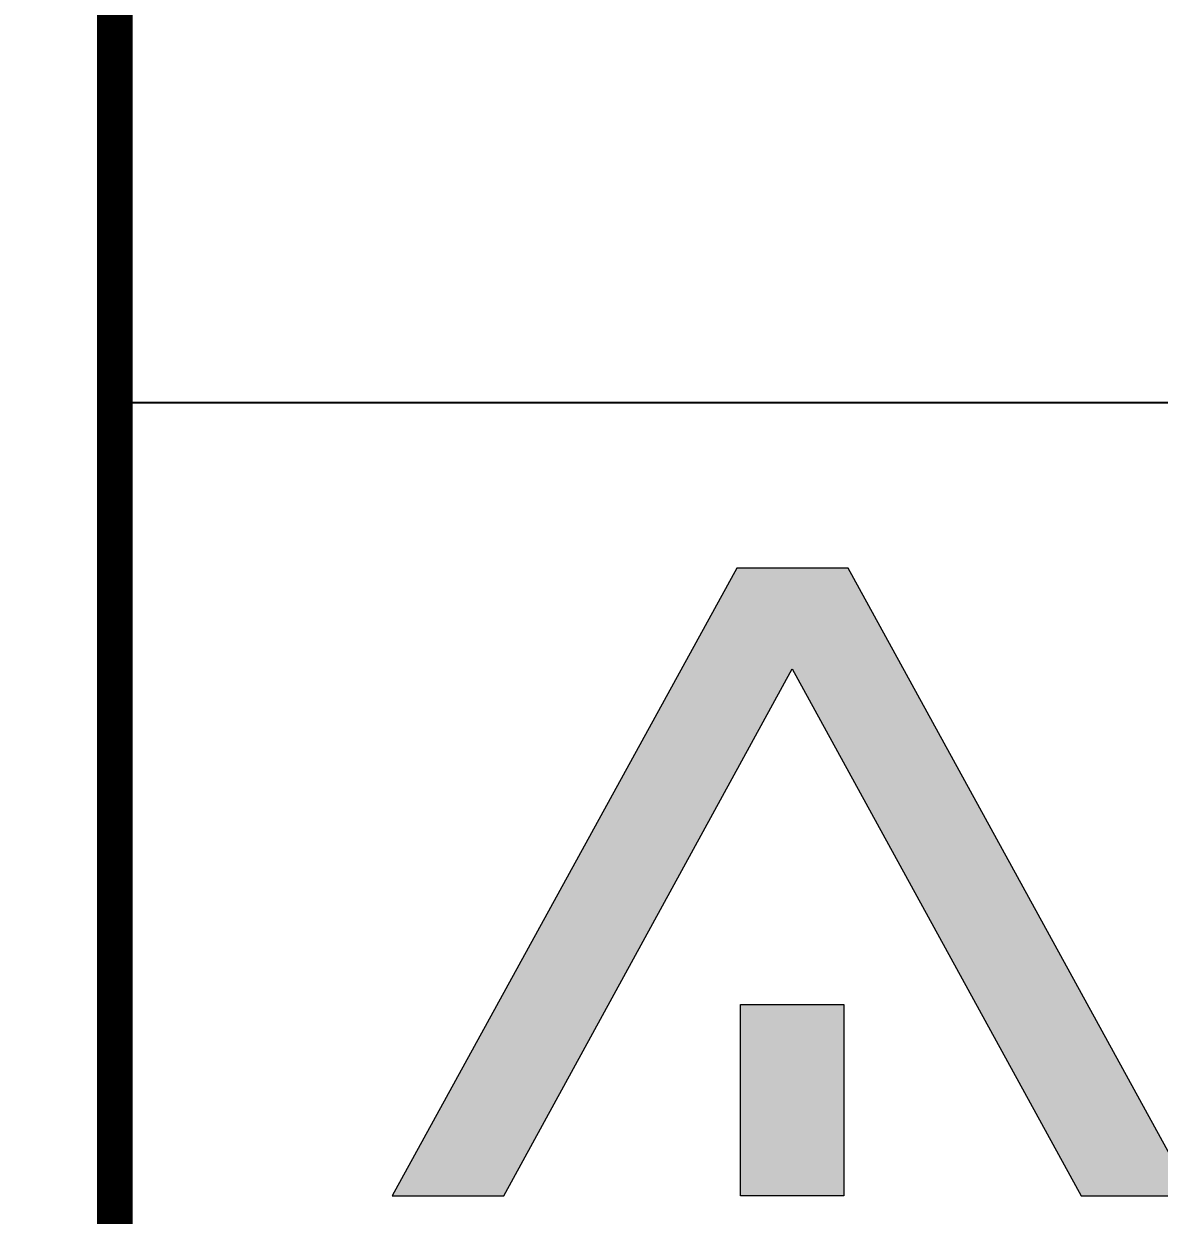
# Model space of a CAD drawing. Header units: millimetres. Extents: x 75184266 to 76346726, y -35077925 to -33679385.
# Drawn here: x 75612452 to 75628310, y -34468005 to -34451364 of the extents above; entities that cross this region are included whole.
import ezdxf

# ---------------------------------------------------------------- set-up
doc = ezdxf.new("R2010")
doc.units = ezdxf.units.MM
doc.header["$LTSCALE"] = 50
doc.header["$MEASUREMENT"] = 0
doc.header["$PDMODE"] = 1
doc.header["$PDSIZE"] = -3
doc.layers.get('0').update_dxf_attribs({"linetype": 'CONTINUOUS'})
doc.layers.get('Defpoints').update_dxf_attribs({"color": 51, "linetype": 'CONTINUOUS'})
doc.layers.add('AZ-LINE', color=3, linetype='CONTINUOUS')
doc.layers.add('AZ-SYMB-1', color=251, linetype='CONTINUOUS')
doc.layers.add('건축', color=8, linetype='CONTINUOUS', plot=False)
doc.styles.add('XR-지하3층$0$돋움', font='', dxfattribs={"width": 0.9})
doc.styles.get('XR-지하3층$0$돋움').set_extended_font_data('Dotum')
doc.dimstyles.new('XR-지하3층$0$20110829_평면도_면적조정$0$std_style', dxfattribs={"dimscale": 400, "dimtxt": 3, "dimasz": 1, "dimexe": 1.5, "dimexo": 2, "dimgap": 1, "dimtad": 1, "dimtoh": 1, "dimdec": 0, "dimzin": 0, "dimdsep": 46, "dimtxsty": 'XR-지하3층$0$돋움', "dimblk": 'XR-지하3층$0$20110829_평면도_면적조정$0$01420DDOT01', "dimblk1": 'XR-지하3층$0$20110829_평면도_면적조정$0$01420DDOT01', "dimblk2": 'XR-지하3층$0$20110829_평면도_면적조정$0$01420DDOT01', "dimcen": 2.5, "dimdle": 8, "dimclrd": 256, "dimclre": 256, "dimclrt": 256, "dimadec": 0, "dimazin": 0, "dimtfac": 1, "dimtdec": 0, "dimtix": 1, "dimtmove": 2, "dimatfit": 3, "dimldrblk": 'XR-지하3층$0$20110829_평면도_면적조정$0$_ClosedBlank', "dimfxl": 1, "dimtolj": 1, "dimtzin": 0, "dimlwd": -1, "dimlwe": -1, "dimarcsym": 0})

# ---------------------------------------------------------------- blocks, each defined once
blk = doc.blocks.new('바탕폼')
at = {"layer": 'AZ-SYMB-1'}
h = blk.add_hatch(color=256, dxfattribs=at)
h.dxf.hatch_style = 2
h.paths.add_polyline_path([(768.027, 508.164), (771.137, 508.164), (761.506, 525.727), (758.396, 525.727), (748.75, 508.164), (751.874, 508.164), (759.943, 522.903)])
h = blk.add_hatch(color=256, dxfattribs=at)
h.dxf.hatch_style = 2
h.paths.add_polyline_path([(758.498, 513.518), (761.39, 513.518), (761.39, 508.166), (758.498, 508.166)])
at = {"layer": 'AZ-LINE'}
for p, q in [((741, 574.354), (741, 24.031)), ((741, 530.354), (821, 530.354))]:
    blk.add_line(p, q, dxfattribs=at)
at = {"layer": 'AZ-LINE', "const_width": 1}
blk.add_lwpolyline([(741, 20.354), (741, 574.354)], dxfattribs=at)
at = {"layer": 'AZ-SYMB-1', "lineweight": 0}
for points in [[(768.027, 508.164), (771.137, 508.164), (761.506, 525.727), (758.396, 525.727), (748.75, 508.164), (751.874, 508.164), (759.943, 522.903), (768.027, 508.164)], [(758.498, 513.518), (761.39, 513.518), (761.39, 508.166), (758.498, 508.166), (758.498, 513.518)]]:
    blk.add_lwpolyline(points, dxfattribs=at)
blk = doc.blocks.new('XR-지하3층$0$20110829_평면도_면적조정$0$01420DDOT01')
blk.add_line((-1.5, 0), (1.5, 0))
at = {"const_width": 0.5}
blk.add_lwpolyline([(-0.25, 0, 1), (0.25, 0, 1)], format="xyb", close=True, dxfattribs=at)
blk = doc.blocks.new('*D321')
at = {"layer": 'Defpoints', "color": 0, "transparency": 16777216}
for p in [(75555452, -34466175), (75547393, -34472084, 0), (75609653, -34557006, 0)]:
    blk.add_point(p, dxfattribs=at)
at = {"layer": '건축'}
for p, q in [((75548038, -34471611), (75555936, -34465820)), ((75617476, -34550774), (75555689, -34466497)), ((75610298, -34556533), (75618197, -34550742))]:
    blk.add_line(p, q, dxfattribs=at)
at = {"layer": '건축', "xscale": 400, "yscale": 400, "zscale": 400}
for p, rotation in [((75555452, -34466175), 126.2469342799536), ((75617713, -34551097), 306.2469342799536)]:
    blk.add_blockref('XR-지하3층$0$20110829_평면도_면적조정$0$01420DDOT01', p, dxfattribs=dict(at, rotation=rotation))
at = {"layer": '건축', "insert": (75587632, -34507866), "char_height": 1800, "attachment_point": 5, "rotation": 306.2469, "style": 'XR-지하3층$0$돋움'}
blk.add_mtext('\\A1;105300', dxfattribs=at)
blk = doc.blocks.new('XR-지하3층$0$20110829_평면도_면적조정$0$_ClosedBlank')
at = {"color": 0, "linetype": 'ByBlock', "lineweight": -2}
for p, q in [((-1, 0.167), (0, 0)), ((-1, 0.167), (-1, -0.167)), ((0, 0), (-1, -0.167))]:
    blk.add_line(p, q, dxfattribs=at)

msp = doc.modelspace()

# ---------------------------------------------------------------- block references
at = {"layer": 'AZ-LINE', "xscale": 499.40546941707, "yscale": 499.40546941707, "zscale": 499.40546941707}
msp.add_blockref('바탕폼', (75243664.6, -34721516.7), dxfattribs=at)

# ---------------------------------------------------------------- dimensions: what is measured, and where the dimension line sits
at = {"layer": '건축'}
dim = msp.add_linear_dim(base=(75555452.3, -34466174.8), p1=(75609653.2, -34557005.5, 0), p2=(75547392.8, -34472083.6, 0), angle=126.24693, dimstyle='XR-지하3층$0$20110829_평면도_면적조정$0$std_style', override={"dimtxt": 4.5}, dxfattribs=at)
dim.commit()
dim.dimension.update_dxf_attribs({"geometry": '*D321', "text_midpoint": (75587631.9, -34507866.4)})

doc.saveas('drawing.dxf')
